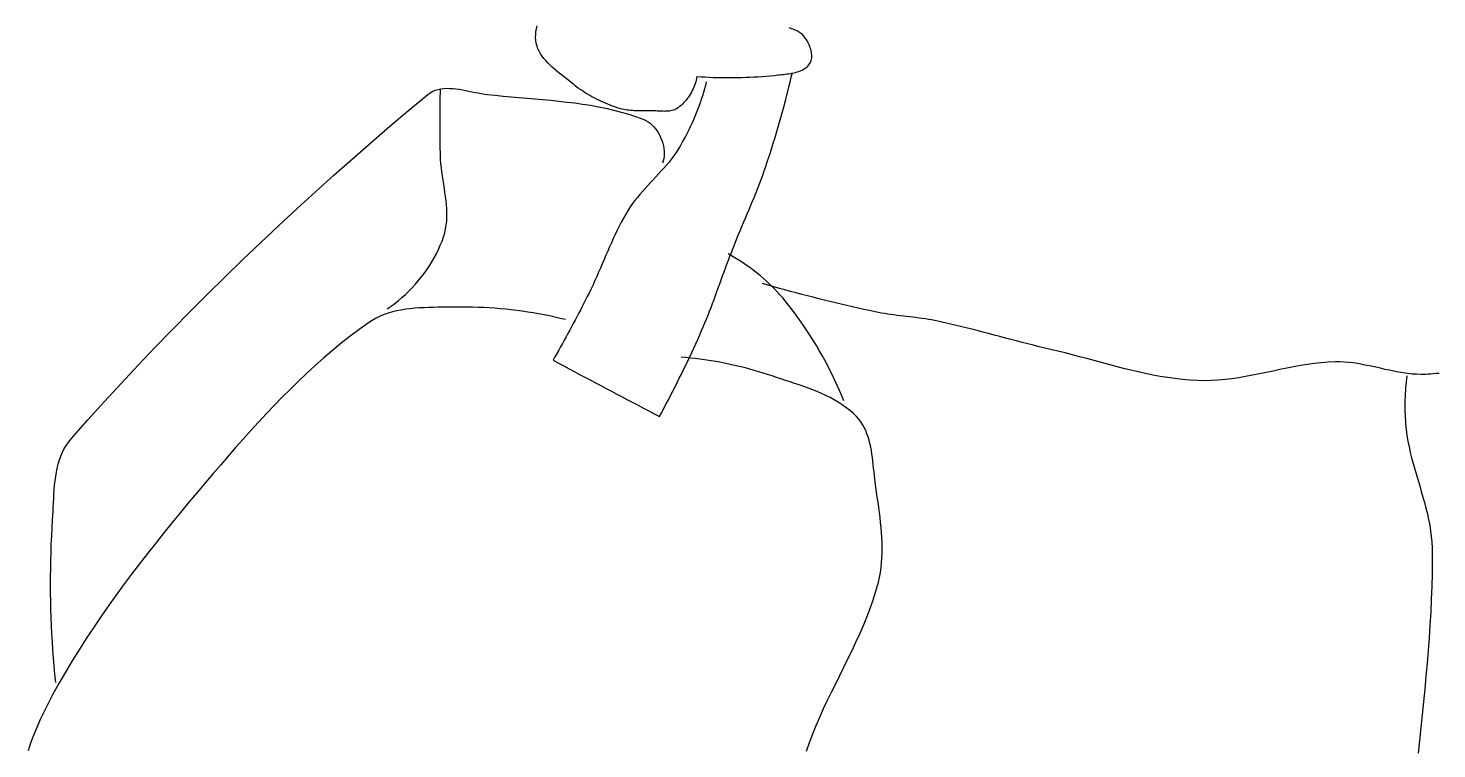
# Model space of a CAD drawing. Header units: inches. Extents: x 21 to 132, y 19 to 196.
# Drawn here: x 77.677 to 78.352, y 48.454 to 48.8 of the extents above; entities that cross this region are included whole.
import ezdxf

# ---------------------------------------------------------------- set-up
doc = ezdxf.new("R2010")
doc.units = ezdxf.units.IN
doc.header["$MEASUREMENT"] = 0
doc.layers.add('fur', color=253, linetype='Continuous')

# ---------------------------------------------------------------- blocks, each defined once
blk = doc.blocks.new('dp5')
at = {"layer": 'fur', "linetype": 'Continuous'}
for p, q in [((856.62656, 1286.7847), (856.78417, 1287.7478)), ((856.78417, 1287.7478), (857.00846, 1288.7046)), ((940.5743, 1287.8912), (940.1676, 1288.0121)), ((940.97876, 1287.7618), (940.5743, 1287.8912)), ((941.3793, 1287.6228), (940.97876, 1287.7618)), ((856.5287, 1284.8452), (856.53984, 1285.8169)), ((856.59735, 1283.8713), (856.5287, 1284.8452)), ((856.53984, 1285.8169), (856.62656, 1286.7847)), ((856.74872, 1282.9417), (856.59735, 1283.8713)), ((941.7748, 1287.4735), (941.3793, 1287.6228)), ((942.16364, 1287.3129), (941.7748, 1287.4735)), ((942.54436, 1287.1403), (942.16364, 1287.3129)), ((942.91576, 1286.9547), (942.54436, 1287.1403)), ((943.27623, 1286.7555), (942.91576, 1286.9547)), ((943.62438, 1286.5415), (943.27623, 1286.7555)), ((943.95879, 1286.3121), (943.62438, 1286.5415)), ((944.27807, 1286.0665), (943.95879, 1286.3121)), ((944.58075, 1285.8036), (944.27807, 1286.0665)), ((944.86543, 1285.5227), (944.58075, 1285.8036)), ((945.13071, 1285.2229), (944.86543, 1285.5227)), ((945.37504, 1284.9035), (945.13071, 1285.2229)), ((945.63093, 1284.529), (945.37504, 1284.9035)), ((945.88185, 1284.1342), (945.63093, 1284.529)), ((946.12576, 1283.7214), (945.88185, 1284.1342)), ((946.36014, 1283.2929), (946.12576, 1283.7214)), ((946.58269, 1282.8508), (946.36014, 1283.2929)), ((856.98521, 1282.0435), (856.74872, 1282.9417)), ((857.30085, 1281.1752), (856.98521, 1282.0435)), ((857.68955, 1280.3352), (857.30085, 1281.1752)), ((858.14564, 1279.5218), (857.68955, 1280.3352)), ((858.66288, 1278.7333), (858.14564, 1279.5218)), ((859.23532, 1277.9681), (858.66288, 1278.7333)), ((946.79108, 1282.3974), (946.58269, 1282.8508)), ((946.98302, 1281.935), (946.79108, 1282.3974)), ((947.15625, 1281.4658), (946.98302, 1281.935)), ((947.30818, 1280.9921), (947.15625, 1281.4658)), ((947.43686, 1280.5162), (947.30818, 1280.9921)), ((947.5397, 1280.0401), (947.43686, 1280.5162)), ((947.61444, 1279.5666), (947.5397, 1280.0401)), ((947.65892, 1279.0973), (947.61444, 1279.5666)), ((947.64722, 1278.1816), (947.67055, 1278.635)), ((947.67055, 1278.635), (947.65892, 1279.0973)), ((859.85708, 1277.2247), (859.23532, 1277.9681)), ((860.52219, 1276.5017), (859.85708, 1277.2247)), ((861.22443, 1275.797), (860.52219, 1276.5017)), ((861.95813, 1275.1094), (861.22443, 1275.797)), ((862.71718, 1274.4371), (861.95813, 1275.1094)), ((863.49556, 1273.7786), (862.71718, 1274.4371)), ((943.42298, 1273.6878), (943.94569, 1273.8873)), ((943.94569, 1273.8873), (944.44927, 1274.1126)), ((944.44927, 1274.1126), (944.93107, 1274.3659)), ((944.93107, 1274.3659), (945.38856, 1274.6494)), ((945.38856, 1274.6494), (945.81922, 1274.9652)), ((945.81922, 1274.9652), (946.22025, 1275.3158)), ((946.22025, 1275.3158), (946.58927, 1275.7028)), ((946.58927, 1275.7028), (946.92347, 1276.1289)), ((946.92347, 1276.1289), (947.15695, 1276.5034)), ((947.15695, 1276.5034), (947.34363, 1276.8982)), ((947.34363, 1276.8982), (947.48604, 1277.3108)), ((947.48604, 1277.3108), (947.58649, 1277.7395)), ((947.58649, 1277.7395), (947.64722, 1278.1816)), ((864.28747, 1273.1322), (863.49556, 1273.7786)), ((865.08666, 1272.4963), (864.28747, 1273.1322)), ((865.88732, 1271.8693), (865.08666, 1272.4963)), ((866.68357, 1271.2498), (865.88732, 1271.8693)), ((867.46917, 1270.6359), (866.68357, 1271.2498)), ((868.2383, 1270.0262), (867.46917, 1270.6359)), ((868.98489, 1269.419), (868.2383, 1270.0262)), ((869.62303, 1268.904), (868.98489, 1269.419)), ((909.17958, 1269.6374), (908.97448, 1269.0563)), ((909.36129, 1270.2235), (909.17958, 1269.6374)), ((909.51918, 1270.8133), (909.36129, 1270.2235)), ((909.65262, 1271.4058), (909.51918, 1270.8133)), ((909.76071, 1271.9996), (909.65262, 1271.4058)), ((909.76071, 1271.9996), (911.10019, 1271.9091)), ((911.10019, 1271.9091), (912.44093, 1271.8307)), ((912.44093, 1271.8307), (913.78272, 1271.7645)), ((912.85758, 1270.1932), (912.5563, 1269.0279)), ((913.78272, 1271.7645), (915.12549, 1271.7106)), ((915.12549, 1271.7106), (916.46903, 1271.669)), ((916.46903, 1271.669), (917.8132, 1271.6399)), ((917.8132, 1271.6399), (919.15779, 1271.6228)), ((919.15779, 1271.6228), (920.50259, 1271.618)), ((920.50259, 1271.618), (921.8476, 1271.6254)), ((921.8476, 1271.6254), (923.19247, 1271.6452)), ((923.19247, 1271.6452), (924.53706, 1271.6771)), ((924.53706, 1271.6771), (925.88123, 1271.7214)), ((925.88123, 1271.7214), (927.22492, 1271.7777)), ((927.22492, 1271.7777), (928.5679, 1271.8466)), ((928.5679, 1271.8466), (929.90989, 1271.9276)), ((929.90989, 1271.9276), (931.25084, 1272.0208)), ((931.25084, 1272.0208), (932.5906, 1272.1263)), ((932.5906, 1272.1263), (933.92889, 1272.244)), ((933.92889, 1272.244), (935.26556, 1272.3737)), ((935.26556, 1272.3737), (936.60056, 1272.5159)), ((936.60056, 1272.5159), (937.15086, 1272.5754)), ((937.15086, 1272.5754), (937.71322, 1272.6346)), ((937.71322, 1272.6346), (938.28482, 1272.6956)), ((938.28482, 1272.6956), (938.86321, 1272.7606)), ((938.86321, 1272.7606), (939.44574, 1272.8318)), ((939.44574, 1272.8318), (940.02995, 1272.9115)), ((940.02995, 1272.9115), (940.61311, 1273.0019)), ((940.13138, 1268.5915), (940.51084, 1270.1559)), ((940.51084, 1270.1559), (940.88231, 1271.7222)), ((940.61311, 1273.0019), (941.19262, 1273.1047)), ((940.88231, 1271.7222), (941.24579, 1273.2899)), ((941.19262, 1273.1047), (941.76597, 1273.2227)), ((941.76597, 1273.2227), (942.33057, 1273.3577)), ((942.33057, 1273.3577), (942.88382, 1273.5121)), ((942.88382, 1273.5121), (943.42298, 1273.6878)), ((814.70018, 1260.8288), (820.98295, 1266.064)), ((820.98295, 1266.064), (821.76091, 1266.6335)), ((821.76091, 1266.6335), (822.58104, 1267.0968)), ((822.58104, 1267.0968), (823.43985, 1267.4619)), ((823.43985, 1267.4619), (824.33395, 1267.7363)), ((824.33395, 1267.7363), (825.25972, 1267.9278)), ((825.05335, 1264.3612), (825.07059, 1265.445)), ((825.07059, 1265.445), (825.0902, 1266.5288)), ((825.0902, 1266.5288), (825.11213, 1267.6123)), ((825.25972, 1267.9278), (826.21379, 1268.0438)), ((826.21379, 1268.0438), (827.19279, 1268.0923)), ((827.19279, 1268.0923), (828.19302, 1268.0808)), ((828.19302, 1268.0808), (829.21112, 1268.0172)), ((829.21112, 1268.0172), (830.24371, 1267.9089)), ((830.24371, 1267.9089), (831.28709, 1267.7636)), ((831.28709, 1267.7636), (832.33796, 1267.5893)), ((832.33796, 1267.5893), (833.39283, 1267.3933)), ((833.39283, 1267.3933), (834.44826, 1267.1836)), ((834.44826, 1267.1836), (835.50061, 1266.9676)), ((835.50061, 1266.9676), (836.54658, 1266.7531)), ((836.54658, 1266.7531), (837.58268, 1266.5479)), ((837.58268, 1266.5479), (838.60532, 1266.3594)), ((838.60532, 1266.3594), (839.61109, 1266.1957)), ((839.61109, 1266.1957), (840.59661, 1266.064)), ((840.59661, 1266.064), (843.1983, 1265.7779)), ((843.1983, 1265.7779), (845.80972, 1265.5172)), ((845.80972, 1265.5172), (848.42893, 1265.2755)), ((848.42893, 1265.2755), (851.05395, 1265.0463)), ((851.05395, 1265.0463), (853.68268, 1264.823)), ((853.68268, 1264.823), (856.31316, 1264.5994)), ((856.31316, 1264.5994), (858.94343, 1264.3688)), ((870.2733, 1268.4033), (869.62303, 1268.904)), ((870.9354, 1267.9172), (870.2733, 1268.4033)), ((871.60857, 1267.4453), (870.9354, 1267.9172)), ((872.29225, 1266.9873), (871.60857, 1267.4453)), ((872.98609, 1266.5434), (872.29225, 1266.9873)), ((873.68924, 1266.1129), (872.98609, 1266.5434)), ((874.40136, 1265.6958), (873.68924, 1266.1129)), ((875.12188, 1265.292), (874.40136, 1265.6958)), ((875.85011, 1264.9016), (875.12188, 1265.292)), ((876.58556, 1264.5239), (875.85011, 1264.9016)), ((877.32766, 1264.1589), (876.58556, 1264.5239)), ((906.57859, 1264.7148), (906.19458, 1264.2273)), ((906.9453, 1265.2171), (906.57859, 1264.7148)), ((907.29414, 1265.7332), (906.9453, 1265.2171)), ((907.62443, 1266.2619), (907.29414, 1265.7332)), ((907.93551, 1266.8023), (907.62443, 1266.2619)), ((908.22678, 1267.3529), (907.93551, 1266.8023)), ((908.49738, 1267.913), (908.22678, 1267.3529)), ((908.74682, 1268.4809), (908.49738, 1267.913)), ((908.97448, 1269.0563), (908.74682, 1268.4809)), ((911.54416, 1265.5548), (911.17129, 1264.406)), ((911.89945, 1266.7083), (911.54416, 1265.5548)), ((912.2368, 1267.8662), (911.89945, 1266.7083)), ((912.5563, 1269.0279), (912.2368, 1267.8662)), ((938.94503, 1263.9091), (939.34844, 1265.468)), ((939.34844, 1265.468), (939.7438, 1267.0287)), ((939.7438, 1267.0287), (940.13138, 1268.5915)), ((808.45412, 1255.546), (814.70018, 1260.8288)), ((825.00152, 1258.9414), (825.00726, 1260.0253)), ((825.00726, 1260.0253), (825.01532, 1261.1093)), ((825.01532, 1261.1093), (825.02576, 1262.1933)), ((825.02576, 1262.1933), (825.03829, 1263.2771)), ((825.03829, 1263.2771), (825.05335, 1264.3612)), ((858.94343, 1264.3688), (861.57153, 1264.125)), ((861.57153, 1264.125), (864.19535, 1263.8613)), ((864.19535, 1263.8613), (866.81309, 1263.5713)), ((866.81309, 1263.5713), (869.42255, 1263.2488)), ((869.42255, 1263.2488), (872.02193, 1262.8868)), ((872.02193, 1262.8868), (874.60898, 1262.4794)), ((874.60898, 1262.4794), (877.1821, 1262.0199)), ((877.1821, 1262.0199), (879.73903, 1261.5015)), ((878.07592, 1263.8067), (877.32766, 1264.1589)), ((878.82965, 1263.4665), (878.07592, 1263.8067)), ((879.58835, 1263.1389), (878.82965, 1263.4665)), ((880.35146, 1262.8232), (879.58835, 1263.1389)), ((879.73903, 1261.5015), (882.27767, 1260.9183)), ((881.1185, 1262.5192), (880.35146, 1262.8232)), ((881.88883, 1262.227), (881.1185, 1262.5192)), ((882.66189, 1261.9462), (881.88883, 1262.227)), ((882.27767, 1260.9183), (884.79636, 1260.2636)), ((883.43712, 1261.6766), (882.66189, 1261.9462)), ((883.97944, 1261.5036), (883.43712, 1261.6766)), ((884.52688, 1261.3505), (883.97944, 1261.5036)), ((885.07879, 1261.2163), (884.52688, 1261.3505)), ((884.79636, 1260.2636), (887.29283, 1259.5309)), ((885.63498, 1261.0996), (885.07879, 1261.2163)), ((886.19509, 1260.9994), (885.63498, 1261.0996)), ((886.7585, 1260.9142), (886.19509, 1260.9994)), ((887.32499, 1260.8431), (886.7585, 1260.9142)), ((887.89413, 1260.7848), (887.32499, 1260.8431)), ((888.46552, 1260.7381), (887.89413, 1260.7848)), ((889.03888, 1260.7017), (888.46552, 1260.7381)), ((889.61377, 1260.6747), (889.03888, 1260.7017)), ((890.18985, 1260.6555), (889.61377, 1260.6747)), ((890.76656, 1260.643), (890.18985, 1260.6555)), ((891.34363, 1260.6361), (890.76656, 1260.643)), ((891.92076, 1260.6338), (891.34363, 1260.6361)), ((892.49748, 1260.6343), (891.92076, 1260.6338)), ((893.07335, 1260.637), (892.49748, 1260.6343)), ((893.6481, 1260.6403), (893.07335, 1260.637)), ((894.22124, 1260.6431), (893.6481, 1260.6403)), ((894.79235, 1260.6444), (894.22124, 1260.6431)), ((895.23807, 1260.6394), (894.79235, 1260.6444)), ((895.69045, 1260.6252), (895.23807, 1260.6394)), ((896.14836, 1260.605), (895.69045, 1260.6252)), ((896.61069, 1260.5808), (896.14836, 1260.605)), ((897.07588, 1260.5553), (896.61069, 1260.5808)), ((897.54304, 1260.5309), (897.07588, 1260.5553)), ((898.01069, 1260.5102), (897.54304, 1260.5309)), ((898.47756, 1260.4952), (898.01069, 1260.5102)), ((898.94255, 1260.4886), (898.47756, 1260.4952)), ((899.40424, 1260.4931), (898.94255, 1260.4886)), ((899.86145, 1260.5109), (899.40424, 1260.4931)), ((900.31285, 1260.5444), (899.86145, 1260.5109)), ((900.75731, 1260.5962), (900.31285, 1260.5444)), ((901.1935, 1260.6688), (900.75731, 1260.5962)), ((901.62024, 1260.7646), (901.1935, 1260.6688)), ((902.03612, 1260.8859), (901.62024, 1260.7646)), ((902.4401, 1261.0353), (902.03612, 1260.8859)), ((902.83069, 1261.2153), (902.4401, 1261.0353)), ((903.20664, 1261.4283), (902.83069, 1261.2153)), ((903.5669, 1261.6766), (903.20664, 1261.4283)), ((904.04016, 1262.0517), (903.5669, 1261.6766)), ((904.50017, 1262.4482), (904.04016, 1262.0517)), ((904.94617, 1262.865), (904.50017, 1262.4482)), ((905.37781, 1263.3012), (904.94617, 1262.865)), ((905.79418, 1263.7557), (905.37781, 1263.3012)), ((906.19458, 1264.2273), (905.79418, 1263.7557)), ((909.50636, 1259.8657), (909.04747, 1258.7464)), ((909.9483, 1260.9918), (909.50636, 1259.8657)), ((910.37322, 1262.1243), (909.9483, 1260.9918)), ((910.7809, 1263.2623), (910.37322, 1262.1243)), ((911.17129, 1264.406), (910.7809, 1263.2623)), ((937.68723, 1259.2445), (938.11432, 1260.7974)), ((938.11432, 1260.7974), (938.53363, 1262.3522)), ((938.53363, 1262.3522), (938.94503, 1263.9091)), ((802.24581, 1250.2154), (808.45412, 1255.546)), ((824.9969, 1256.7732), (824.99802, 1257.8573)), ((824.99802, 1255.6891), (824.9969, 1256.7732)), ((824.99802, 1257.8573), (825.00152, 1258.9414)), ((825.00152, 1254.6052), (824.99802, 1255.6891)), ((887.29283, 1259.5309), (889.76528, 1258.7136)), ((889.76528, 1258.7136), (892.21154, 1257.8056)), ((892.21154, 1257.8056), (892.93094, 1257.4759)), ((892.93094, 1257.4759), (893.62379, 1257.0663)), ((893.62379, 1257.0663), (894.28723, 1256.5831)), ((894.28723, 1256.5831), (894.91872, 1256.0327)), ((894.91872, 1256.0327), (895.51526, 1255.4215)), ((895.51526, 1255.4215), (896.07418, 1254.7561)), ((907.57154, 1255.4314), (907.04687, 1254.3421)), ((908.07995, 1256.5287), (907.57154, 1255.4314)), ((908.57198, 1257.6337), (908.07995, 1256.5287)), ((909.04747, 1258.7464), (908.57198, 1257.6337)), ((936.35847, 1254.5997), (936.80916, 1256.1457)), ((936.80916, 1256.1457), (937.25215, 1257.6941)), ((937.25215, 1257.6941), (937.68723, 1259.2445)), ((825.00726, 1253.5213), (825.00152, 1254.6052)), ((825.01532, 1252.4372), (825.00726, 1253.5213)), ((825.02576, 1251.3532), (825.01532, 1252.4372)), ((825.03829, 1250.2693), (825.02576, 1251.3532)), ((896.07418, 1254.7561), (896.59289, 1254.043)), ((896.59289, 1254.043), (897.06846, 1253.2884)), ((897.06846, 1253.2884), (897.498, 1252.4991)), ((897.498, 1252.4991), (897.87899, 1251.6812)), ((897.87899, 1251.6812), (898.20857, 1250.8412)), ((898.20857, 1250.8412), (898.48394, 1249.9857)), ((905.37711, 1251.127), (904.78898, 1250.0741)), ((905.94941, 1252.1895), (905.37711, 1251.127)), ((906.50609, 1253.2614), (905.94941, 1252.1895)), ((907.04687, 1254.3421), (906.50609, 1253.2614)), ((934.95903, 1249.9759), (935.43333, 1251.5148)), ((935.43333, 1251.5148), (935.89972, 1253.056)), ((935.89972, 1253.056), (936.35847, 1254.5997)), ((796.07603, 1244.8377), (802.24581, 1250.2154)), ((825.05335, 1249.1855), (825.03829, 1250.2693)), ((825.07059, 1248.1017), (825.05335, 1249.1855)), ((825.0902, 1247.0179), (825.07059, 1248.1017)), ((825.11213, 1245.9341), (825.0902, 1247.0179)), ((825.16634, 1244.588), (825.11213, 1245.9341)), ((898.48394, 1249.9857), (898.70242, 1249.1211)), ((898.70242, 1249.1211), (898.86108, 1248.2536)), ((898.86108, 1248.2536), (898.9574, 1247.39)), ((898.98843, 1246.5365), (898.95151, 1245.6996)), ((898.9574, 1247.39), (898.98843, 1246.5365)), ((902.86803, 1246.9022), (902.12978, 1245.8335)), ((903.56683, 1247.9989), (902.86803, 1246.9022)), ((904.18565, 1249.0311), (903.56683, 1247.9989)), ((904.78898, 1250.0741), (904.18565, 1249.0311)), ((933.48954, 1245.375), (933.98717, 1246.9061)), ((933.98717, 1246.9061), (934.47695, 1248.4396)), ((934.47695, 1248.4396), (934.95903, 1249.9759)), ((789.94562, 1239.4127), (796.07603, 1244.8377)), ((825.26651, 1243.2358), (825.16634, 1244.588)), ((825.40507, 1241.8787), (825.26651, 1243.2358)), ((825.57431, 1240.5176), (825.40507, 1241.8787)), ((898.87047, 1241.7771), (898.00067, 1240.802)), ((898.66277, 1244.1016), (898.40534, 1243.3534)), ((898.84392, 1244.8859), (898.66277, 1244.1016)), ((898.95151, 1245.6996), (898.84392, 1244.8859)), ((899.72268, 1242.7648), (898.87047, 1241.7771)), ((900.55276, 1243.7679), (899.72268, 1242.7648)), ((901.35665, 1244.7898), (900.55276, 1243.7679)), ((902.12978, 1245.8335), (901.35665, 1244.7898)), ((931.97228, 1240.8763), (932.47131, 1242.3211)), ((932.47131, 1242.3211), (932.98421, 1243.8466)), ((932.98421, 1243.8466), (933.48954, 1245.375)), ((783.85542, 1233.9409), (789.94562, 1239.4127)), ((825.76645, 1239.1536), (825.57431, 1240.5176)), ((825.97366, 1237.788), (825.76645, 1239.1536)), ((826.18843, 1236.4216), (825.97366, 1237.788)), ((894.4309, 1236.9662), (893.53742, 1236.0079)), ((895.32823, 1237.9216), (894.4309, 1236.9662)), ((896.22521, 1238.8775), (895.32823, 1237.9216)), ((897.11742, 1239.8368), (896.22521, 1238.8775)), ((898.00067, 1240.802), (897.11742, 1239.8368)), ((930.38917, 1236.5739), (930.92995, 1238.0032)), ((930.92995, 1238.0032), (931.45798, 1239.4372)), ((931.45798, 1239.4372), (931.97228, 1240.8763)), ((777.8064, 1228.4221), (783.85542, 1233.9409)), ((826.40299, 1235.0558), (826.18843, 1236.4216)), ((826.60942, 1233.6912), (826.40299, 1235.0558)), ((826.80017, 1232.3295), (826.60942, 1233.6912)), ((826.96751, 1230.9714), (826.80017, 1232.3295)), ((890.08947, 1232.0843), (889.28047, 1231.0655)), ((890.92389, 1233.0849), (890.08947, 1232.0843)), ((891.77961, 1234.07), (890.92389, 1233.0849)), ((892.65228, 1235.0434), (891.77961, 1234.07)), ((893.53742, 1236.0079), (892.65228, 1235.0434)), ((928.12771, 1230.8932), (928.70533, 1232.3087)), ((928.70533, 1232.3087), (929.27567, 1233.7271)), ((929.27567, 1233.7271), (929.83732, 1235.1488)), ((929.83732, 1235.1488), (930.38917, 1236.5739)), ((771.79928, 1222.8569), (777.8064, 1228.4221)), ((827.10362, 1229.6181), (826.96751, 1230.9714)), ((827.20092, 1228.2707), (827.10362, 1229.6181)), ((827.25163, 1226.9302), (827.20092, 1228.2707)), ((887.05011, 1227.869), (886.26984, 1226.5745)), ((887.75656, 1228.9609), (887.05011, 1227.869)), ((888.50132, 1230.0254), (887.75656, 1228.9609)), ((889.28047, 1231.0655), (888.50132, 1230.0254)), ((926.36499, 1226.657), (926.95628, 1228.0677)), ((926.95628, 1228.0677), (927.54434, 1229.4796)), ((927.54434, 1229.4796), (928.12771, 1230.8932)), ((765.83502, 1217.2451), (771.79928, 1222.8569)), ((826.83379, 1221.6596), (827.04681, 1222.9614)), ((827.04681, 1222.9614), (827.18229, 1224.2745)), ((827.18229, 1224.2745), (827.24799, 1225.5978)), ((827.24799, 1225.5978), (827.25163, 1226.9302)), ((884.79853, 1223.9379), (884.10189, 1222.5985)), ((885.52017, 1225.2638), (884.79853, 1223.9379)), ((886.26984, 1226.5745), (885.52017, 1225.2638)), ((924.58491, 1222.4273), (925.17787, 1223.8373)), ((925.17787, 1223.8373), (925.77175, 1225.2471)), ((925.77175, 1225.2471), (926.36499, 1226.657)), ((825.62383, 1217.6759), (826.14444, 1219.0944)), ((826.14444, 1219.0944), (826.53559, 1220.3701)), ((826.53559, 1220.3701), (826.83379, 1221.6596)), ((882.13589, 1218.5134), (881.51267, 1217.1343)), ((882.77334, 1219.8848), (882.13589, 1218.5134)), ((883.42781, 1221.247), (882.77334, 1219.8848)), ((884.10189, 1222.5985), (883.42781, 1221.247)), ((922.24639, 1216.7741), (922.82324, 1218.1902)), ((922.82324, 1218.1902), (923.40612, 1219.6044)), ((923.40612, 1219.6044), (923.99383, 1221.0163)), ((923.99383, 1221.0163), (924.58491, 1222.4273)), ((759.91441, 1211.5874), (765.83502, 1217.2451)), ((823.03615, 1212.1495), (823.75584, 1213.5052)), ((823.75584, 1213.5052), (824.42796, 1214.8794)), ((824.42796, 1214.8794), (825.05111, 1216.2703)), ((825.05111, 1216.2703), (825.62383, 1217.6759)), ((880.29781, 1214.3587), (879.70078, 1212.9651)), ((880.90079, 1215.7489), (880.29781, 1214.3587)), ((881.51267, 1217.1343), (880.90079, 1215.7489)), ((921.20581, 1212.7942), (920.08363, 1213.4168)), ((920.61803, 1212.6454), (921.11601, 1213.9329)), ((921.11601, 1213.9329), (921.67675, 1215.3552)), ((921.67675, 1215.3552), (922.24639, 1216.7741)), ((754.03834, 1205.8836), (759.91441, 1211.5874)), ((820.60706, 1208.2133), (821.46019, 1209.5016)), ((821.46019, 1209.5016), (822.27052, 1210.8143)), ((822.27052, 1210.8143), (823.03615, 1212.1495)), ((877.91845, 1208.779), (877.31799, 1207.3865)), ((878.5138, 1210.1738), (877.91845, 1208.779)), ((879.10704, 1211.5697), (878.5138, 1210.1738)), ((879.70078, 1212.9651), (879.10704, 1211.5697)), ((918.69077, 1207.4693), (919.16521, 1208.7664)), ((919.16521, 1208.7664), (919.64379, 1210.0617)), ((919.64379, 1210.0617), (920.12769, 1211.3548)), ((920.12769, 1211.3548), (920.61803, 1212.6454)), ((922.31686, 1212.1474), (921.20581, 1212.7942)), ((923.416, 1211.4764), (922.31686, 1212.1474)), ((924.50267, 1210.7821), (923.416, 1211.4764)), ((925.57631, 1210.0647), (924.50267, 1210.7821)), ((926.63622, 1209.3249), (925.57631, 1210.0647)), ((927.68192, 1208.5632), (926.63622, 1209.3249)), ((748.20774, 1200.1339), (754.03834, 1205.8836)), ((816.79443, 1203.3415), (817.80454, 1204.5134)), ((817.80454, 1204.5134), (818.77773, 1205.7171)), ((818.77773, 1205.7171), (819.7124, 1206.9513)), ((819.7124, 1206.9513), (820.60706, 1208.2133)), ((876.0915, 1204.615), (875.45994, 1203.2389)), ((876.71003, 1205.998), (876.0915, 1204.615)), ((877.31799, 1207.3865), (876.71003, 1205.998)), ((917.28145, 1203.5731), (917.75008, 1204.8722)), ((917.75008, 1204.8722), (918.21941, 1206.1712)), ((918.21941, 1206.1712), (918.69077, 1207.4693)), ((928.71262, 1207.7801), (927.68192, 1208.5632)), ((929.72791, 1206.9762), (928.71262, 1207.7801)), ((930.72695, 1206.1517), (929.72791, 1206.9762)), ((931.70931, 1205.3075), (930.72695, 1206.1517)), ((932.67438, 1204.4438), (931.70931, 1205.3075)), ((933.62144, 1203.5614), (932.67438, 1204.4438)), ((742.42337, 1194.3388), (748.20774, 1200.1339)), ((812.41441, 1199.0133), (813.55733, 1200.0377)), ((813.55733, 1200.0377), (814.66929, 1201.1019)), ((814.66929, 1201.1019), (815.74888, 1202.2039)), ((815.74888, 1202.2039), (816.79443, 1203.3415)), ((874.14638, 1200.5131), (873.582, 1199.3882)), ((874.81248, 1201.871), (874.14638, 1200.5131)), ((875.45994, 1203.2389), (874.81248, 1201.871)), ((915.39237, 1198.3823), (915.86913, 1199.6781)), ((915.86913, 1199.6781), (916.3421, 1200.9755)), ((916.3421, 1200.9755), (916.81255, 1202.2739)), ((916.81255, 1202.2739), (917.28145, 1203.5731)), ((933.28093, 1203.0857), (931.43865, 1203.6099)), ((935.12505, 1202.5679), (933.28093, 1203.0857)), ((934.55001, 1202.6606), (933.62144, 1203.5614)), ((935.45932, 1201.7421), (934.55001, 1202.6606)), ((936.97098, 1202.0562), (935.12505, 1202.5679)), ((936.34894, 1200.8063), (935.45932, 1201.7421)), ((937.21818, 1199.8536), (936.34894, 1200.8063)), ((938.8188, 1201.5508), (936.97098, 1202.0562)), ((938.06633, 1198.8846), (937.21818, 1199.8536)), ((940.66831, 1201.0516), (938.8188, 1201.5508)), ((942.51963, 1200.5586), (940.66831, 1201.0516)), ((944.37257, 1200.072), (942.51963, 1200.5586)), ((946.22719, 1199.5916), (944.37257, 1200.072)), ((948.08342, 1199.1175), (946.22719, 1199.5916)), ((807.56309, 1195.3514), (808.81473, 1196.1978)), ((808.81473, 1196.1978), (810.04157, 1197.0914)), ((810.04157, 1197.0914), (811.24193, 1198.0307)), ((812.18899, 1194.9028), (810.73239, 1194.6132)), ((811.24193, 1198.0307), (812.41441, 1199.0133)), ((813.66541, 1195.1413), (812.18899, 1194.9028)), ((815.15844, 1195.3335), (813.66541, 1195.1413)), ((816.6647, 1195.4845), (815.15844, 1195.3335)), ((818.18091, 1195.6002), (816.6647, 1195.4845)), ((819.70378, 1195.6851), (818.18091, 1195.6002)), ((821.23008, 1195.7451), (819.70378, 1195.6851)), ((822.75645, 1195.7849), (821.23008, 1195.7451)), ((824.27945, 1195.8101), (822.75645, 1195.7849)), ((825.79601, 1195.8257), (824.27945, 1195.8101)), ((827.30277, 1195.837), (825.79601, 1195.8257)), ((828.79636, 1195.8493), (827.30277, 1195.837)), ((830.27362, 1195.8675), (828.79636, 1195.8493)), ((832.09258, 1195.8846), (830.27362, 1195.8675)), ((833.91288, 1195.8776), (832.09258, 1195.8846)), ((835.73415, 1195.8471), (833.91288, 1195.8776)), ((837.55599, 1195.7926), (835.73415, 1195.8471)), ((839.37789, 1195.7146), (837.55599, 1195.7926)), ((841.19938, 1195.6128), (839.37789, 1195.7146)), ((843.02002, 1195.4876), (841.19938, 1195.6128)), ((844.83941, 1195.3388), (843.02002, 1195.4876)), ((846.65704, 1195.1666), (844.83941, 1195.3388)), ((848.47229, 1194.9709), (846.65704, 1195.1666)), ((850.28502, 1194.7521), (848.47229, 1194.9709)), ((871.29342, 1194.9039), (870.71349, 1193.7868)), ((871.87021, 1196.0228), (871.29342, 1194.9039)), ((872.44391, 1197.143), (871.87021, 1196.0228)), ((873.01453, 1198.2648), (872.44391, 1197.143)), ((873.582, 1199.3882), (873.01453, 1198.2648)), ((913.92863, 1194.5086), (914.42324, 1195.7969)), ((914.42324, 1195.7969), (914.91086, 1197.0884)), ((914.91086, 1197.0884), (915.39237, 1198.3823)), ((938.89291, 1197.8998), (938.06633, 1198.8846)), ((939.69729, 1196.9001), (938.89291, 1197.8998)), ((940.83187, 1195.4374), (939.69729, 1196.9001)), ((941.94649, 1193.9574), (940.83187, 1195.4374)), ((949.94133, 1198.6496), (948.08342, 1199.1175)), ((951.80078, 1198.1881), (949.94133, 1198.6496)), ((953.66184, 1197.7331), (951.80078, 1198.1881)), ((955.52424, 1197.2842), (953.66184, 1197.7331)), ((957.38824, 1196.8415), (955.52424, 1197.2842)), ((959.25365, 1196.4052), (957.38824, 1196.8415)), ((961.12045, 1195.9754), (959.25365, 1196.4052)), ((962.98873, 1195.5518), (961.12045, 1195.9754)), ((964.85827, 1195.1345), (962.98873, 1195.5518)), ((966.72921, 1194.7238), (964.85827, 1195.1345)), ((736.68615, 1188.4981), (742.42337, 1194.3388)), ((801.36929, 1190.706), (798.31606, 1188.5149)), ((802.59451, 1191.5024), (801.36929, 1190.706)), ((803.86268, 1192.2104), (802.59451, 1191.5024)), ((805.17057, 1192.8355), (803.86268, 1192.2104)), ((806.51474, 1193.3833), (805.17057, 1192.8355)), ((807.89197, 1193.8587), (806.51474, 1193.3833)), ((809.29905, 1194.2668), (807.89197, 1193.8587)), ((810.73239, 1194.6132), (809.29905, 1194.2668)), ((852.09459, 1194.5097), (850.28502, 1194.7521)), ((853.9006, 1194.2441), (852.09459, 1194.5097)), ((855.70254, 1193.9553), (853.9006, 1194.2441)), ((857.49993, 1193.6435), (855.70254, 1193.9553)), ((859.29248, 1193.3085), (857.49993, 1193.6435)), ((861.07971, 1192.9504), (859.29248, 1193.3085)), ((862.86092, 1192.5694), (861.07971, 1192.9504)), ((864.63589, 1192.1653), (862.86092, 1192.5694)), ((866.40407, 1191.7384), (864.63589, 1192.1653)), ((868.9554, 1190.4449), (868.36334, 1189.3342)), ((869.54458, 1191.5573), (868.9554, 1190.4449)), ((870.13061, 1192.6712), (869.54458, 1191.5573)), ((870.71349, 1193.7868), (870.13061, 1192.6712)), ((911.8563, 1189.3925), (912.3907, 1190.6649)), ((912.3907, 1190.6649), (912.91341, 1191.942)), ((912.91341, 1191.942), (913.42568, 1193.2233)), ((913.42568, 1193.2233), (913.92863, 1194.5086)), ((943.04087, 1192.4606), (941.94649, 1193.9574)), ((944.11472, 1190.9474), (943.04087, 1192.4606)), ((945.1677, 1189.4185), (944.11472, 1190.9474)), ((968.60134, 1194.3192), (966.72921, 1194.7238)), ((969.62377, 1194.1097), (968.60134, 1194.3192)), ((970.64922, 1193.9175), (969.62377, 1194.1097)), ((971.67747, 1193.7406), (970.64922, 1193.9175)), ((972.70824, 1193.5772), (971.67747, 1193.7406)), ((973.74098, 1193.4252), (972.70824, 1193.5772)), ((974.77567, 1193.2827), (973.74098, 1193.4252)), ((975.81163, 1193.1481), (974.77567, 1193.2827)), ((976.84863, 1193.0191), (975.81163, 1193.1481)), ((977.88634, 1192.894), (976.84863, 1193.0191)), ((978.92433, 1192.7708), (977.88634, 1192.894)), ((979.96238, 1192.6475), (978.92433, 1192.7708)), ((981.00009, 1192.5223), (979.96238, 1192.6475)), ((982.03709, 1192.3934), (981.00009, 1192.5223)), ((983.07305, 1192.2586), (982.03709, 1192.3934)), ((984.10767, 1192.1163), (983.07305, 1192.2586)), ((985.14048, 1191.9643), (984.10767, 1192.1163)), ((986.17118, 1191.8008), (985.14048, 1191.9643)), ((987.1995, 1191.624), (986.17118, 1191.8008)), ((988.22509, 1191.4318), (987.1995, 1191.624)), ((989.24731, 1191.2223), (988.22509, 1191.4318)), ((991.11832, 1190.8131), (989.24731, 1191.2223)), ((992.9859, 1190.3889), (991.11832, 1190.8131)), ((994.85011, 1189.9515), (992.9859, 1190.3889)), ((730.99698, 1182.6123), (736.68615, 1188.4981)), ((795.31481, 1186.2554), (792.36315, 1183.9313)), ((798.31606, 1188.5149), (795.31481, 1186.2554)), ((866.56855, 1186.0118), (865.96423, 1184.9077)), ((867.16985, 1187.1176), (866.56855, 1186.0118)), ((867.76814, 1188.2249), (867.16985, 1187.1176)), ((868.36334, 1189.3342), (867.76814, 1188.2249)), ((910.02746, 1185.2341), (910.67142, 1186.6784)), ((910.67142, 1186.6784), (911.30914, 1188.1254)), ((911.30914, 1188.1254), (911.8563, 1189.3925)), ((946.19966, 1187.874), (945.1677, 1189.4185)), ((947.21026, 1186.3145), (946.19966, 1187.874)), ((948.19907, 1184.7407), (947.21026, 1186.3145)), ((996.71181, 1189.5022), (994.85011, 1189.9515)), ((998.57098, 1189.0425), (996.71181, 1189.5022)), ((1000.4281, 1188.5742), (998.57098, 1189.0425)), ((1002.2835, 1188.0983), (1000.4281, 1188.5742)), ((1004.1377, 1187.6166), (1002.2835, 1188.0983)), ((1005.9907, 1187.1307), (1004.1377, 1187.6166)), ((1007.8432, 1186.6421), (1005.9907, 1187.1307)), ((1009.6953, 1186.152), (1007.8432, 1186.6421)), ((1011.5475, 1185.6622), (1009.6953, 1186.152)), ((1013.4001, 1185.1741), (1011.5475, 1185.6622)), ((725.35656, 1176.6813), (730.99698, 1182.6123)), ((789.45913, 1181.5462), (786.6005, 1179.1037)), ((792.36315, 1183.9313), (789.45913, 1181.5462)), ((864.13301, 1181.6054), (863.51672, 1180.508)), ((864.74643, 1182.7043), (864.13301, 1181.6054)), ((865.35684, 1183.8051), (864.74643, 1182.7043)), ((865.96423, 1184.9077), (865.35684, 1183.8051)), ((907.38829, 1179.4842), (908.05747, 1180.9174)), ((908.05747, 1180.9174), (908.72041, 1182.3537)), ((908.72041, 1182.3537), (909.37705, 1183.7925)), ((909.37705, 1183.7925), (910.02746, 1185.2341)), ((949.16616, 1183.1528), (948.19907, 1184.7407)), ((950.11106, 1181.5515), (949.16616, 1183.1528)), ((951.03346, 1179.937), (950.11106, 1181.5515)), ((1015.2537, 1184.6893), (1013.4001, 1185.1741)), ((1017.1081, 1184.2091), (1015.2537, 1184.6893)), ((1018.9641, 1183.735), (1017.1081, 1184.2091)), ((1020.822, 1183.2688), (1018.9641, 1183.735)), ((1022.6821, 1182.8118), (1020.822, 1183.2688)), ((1024.5446, 1182.3656), (1022.6821, 1182.8118)), ((1026.41, 1181.9316), (1024.5446, 1182.3656)), ((1028.8261, 1181.3623), (1026.41, 1181.9316)), ((1031.2391, 1180.7655), (1028.8261, 1181.3623)), ((719.76587, 1170.7055), (725.35656, 1176.6813)), ((783.78495, 1176.6076), (781.01051, 1174.0613)), ((786.6005, 1179.1037), (783.78495, 1176.6076)), ((862.89735, 1179.4125), (862.27489, 1178.3186)), ((862.27489, 1178.3186), (864.02976, 1177.3894)), ((863.51672, 1180.508), (862.89735, 1179.4125)), ((864.02976, 1177.3894), (865.78477, 1176.4605)), ((865.78477, 1176.4605), (867.53964, 1175.5315)), ((906.12236, 1179.2177), (904.59915, 1179.3508)), ((905.34328, 1175.2016), (906.03116, 1176.6262)), ((906.03116, 1176.6262), (906.71281, 1178.0538)), ((907.64495, 1179.0656), (906.12236, 1179.2177)), ((906.71281, 1178.0538), (907.38829, 1179.4842)), ((909.16634, 1178.8947), (907.64495, 1179.0656)), ((910.68634, 1178.7047), (909.16634, 1178.8947)), ((912.20472, 1178.4959), (910.68634, 1178.7047)), ((913.72072, 1178.2684), (912.20472, 1178.4959)), ((915.23448, 1178.0224), (913.72072, 1178.2684)), ((916.74537, 1177.7576), (915.23448, 1178.0224)), ((918.25325, 1177.4745), (916.74537, 1177.7576)), ((919.75755, 1177.1729), (918.25325, 1177.4745)), ((921.25807, 1176.8529), (919.75755, 1177.1729)), ((922.75439, 1176.5144), (921.25807, 1176.8529)), ((924.24643, 1176.158), (922.75439, 1176.5144)), ((951.93303, 1178.3099), (951.03346, 1179.937)), ((952.80976, 1176.671), (951.93303, 1178.3099)), ((953.6631, 1175.0202), (952.80976, 1176.671)), ((1033.6501, 1180.1466), (1031.2391, 1180.7655)), ((1036.0594, 1179.511), (1033.6501, 1180.1466)), ((1038.4678, 1178.8641), (1036.0594, 1179.511)), ((1040.8759, 1178.2118), (1038.4678, 1178.8641)), ((1043.2844, 1177.5598), (1040.8759, 1178.2118)), ((1045.6939, 1176.9131), (1043.2844, 1177.5598)), ((1048.1051, 1176.2776), (1045.6939, 1176.9131)), ((1050.5188, 1175.6587), (1048.1051, 1176.2776)), ((1108.955, 1176.5637), (1106.6873, 1176.1532)), ((1111.2255, 1176.933), (1108.955, 1176.5637)), ((1113.4995, 1177.2516), (1111.2255, 1176.933)), ((1115.7778, 1177.5091), (1113.4995, 1177.2516)), ((1118.0609, 1177.696), (1115.7778, 1177.5091)), ((1120.3492, 1177.8025), (1118.0609, 1177.696)), ((1121.8578, 1177.8064), (1120.3492, 1177.8025)), ((1123.3627, 1177.7412), (1121.8578, 1177.8064)), ((1124.8644, 1177.6144), (1123.3627, 1177.7412)), ((1126.3634, 1177.434), (1124.8644, 1177.6144)), ((1127.8599, 1177.2077), (1126.3634, 1177.434)), ((1129.3545, 1176.9437), (1127.8599, 1177.2077)), ((1130.8473, 1176.6494), (1129.3545, 1176.9437)), ((1132.339, 1176.3334), (1130.8473, 1176.6494)), ((1133.8299, 1176.0028), (1132.339, 1176.3334)), ((781.01051, 1174.0613), (778.27489, 1171.4686)), ((867.53964, 1175.5315), (869.2945, 1174.6023)), ((869.2945, 1174.6023), (871.04951, 1173.6732)), ((871.04951, 1173.6732), (872.80431, 1172.7441)), ((872.80431, 1172.7441), (874.55932, 1171.8152)), ((874.55932, 1171.8152), (876.31419, 1170.886)), ((903.24272, 1170.9461), (903.94902, 1172.3615)), ((903.94902, 1172.3615), (904.6493, 1173.78)), ((904.6493, 1173.78), (905.34328, 1175.2016)), ((925.7335, 1175.7831), (924.24643, 1176.158)), ((927.21546, 1175.3902), (925.7335, 1175.7831)), ((928.69188, 1174.9794), (927.21546, 1175.3902)), ((930.16249, 1174.5506), (928.69188, 1174.9794)), ((931.62687, 1174.1039), (930.16249, 1174.5506)), ((933.0848, 1173.6393), (931.62687, 1174.1039)), ((934.53579, 1173.1571), (933.0848, 1173.6393)), ((936.00857, 1172.664), (934.53579, 1173.1571)), ((937.49515, 1172.1761), (936.00857, 1172.664)), ((938.99175, 1171.6893), (937.49515, 1172.1761)), ((940.49472, 1171.1996), (938.99175, 1171.6893)), ((954.49283, 1173.3584), (953.6631, 1175.0202)), ((955.29875, 1171.6858), (954.49283, 1173.3584)), ((956.08063, 1170.0031), (955.29875, 1171.6858)), ((1052.9353, 1175.0622), (1050.5188, 1175.6587)), ((1055.3556, 1174.4933), (1052.9353, 1175.0622)), ((1057.7802, 1173.9579), (1055.3556, 1174.4933)), ((1060.2097, 1173.4612), (1057.7802, 1173.9579)), ((1062.6449, 1173.009), (1060.2097, 1173.4612)), ((1065.0863, 1172.6068), (1062.6449, 1173.009)), ((1067.5348, 1172.2601), (1065.0863, 1172.6068)), ((1069.9908, 1171.9745), (1067.5348, 1172.2601)), ((1072.4549, 1171.7554), (1069.9908, 1171.9745)), ((1074.9281, 1171.6086), (1072.4549, 1171.7554)), ((1077.2153, 1171.5597), (1074.9281, 1171.6086)), ((1079.4971, 1171.6077), (1077.2153, 1171.5597)), ((1081.7743, 1171.7427), (1079.4971, 1171.6077)), ((1084.0476, 1171.9549), (1081.7743, 1171.7427)), ((1086.3174, 1172.2344), (1084.0476, 1171.9549)), ((1088.5844, 1172.5714), (1086.3174, 1172.2344)), ((1090.8491, 1172.956), (1088.5844, 1172.5714)), ((1093.1121, 1173.3784), (1090.8491, 1172.956)), ((1095.3739, 1173.8286), (1093.1121, 1173.3784)), ((1097.6353, 1174.2969), (1095.3739, 1173.8286)), ((1099.8967, 1174.7733), (1097.6353, 1174.2969)), ((1102.1589, 1175.2482), (1099.8967, 1174.7733)), ((1104.4222, 1175.7114), (1102.1589, 1175.2482)), ((1106.6873, 1176.1532), (1104.4222, 1175.7114)), ((1135.3202, 1175.6657), (1133.8299, 1176.0028)), ((1136.8106, 1175.3303), (1135.3202, 1175.6657)), ((1138.3012, 1175.0039), (1136.8106, 1175.3303)), ((1139.7926, 1174.6949), (1138.3012, 1175.0039)), ((1141.2851, 1174.4108), (1139.7926, 1174.6949)), ((1142.7792, 1174.1597), (1141.2851, 1174.4108)), ((1144.2752, 1173.9494), (1142.7792, 1174.1597)), ((1143.9581, 1172.1852), (1143.838, 1171.2104)), ((1144.0921, 1173.1571), (1143.9581, 1172.1852)), ((1145.7735, 1173.7877), (1144.2752, 1173.9494)), ((1147.2744, 1173.6825), (1145.7735, 1173.7877)), ((1148.7784, 1173.6417), (1147.2744, 1173.6825)), ((1150.2859, 1173.6732), (1148.7784, 1173.6417)), ((1151.0954, 1173.714), (1150.2859, 1173.6732)), ((1151.9472, 1173.7652), (1151.0954, 1173.714)), ((1152.8329, 1173.8298), (1151.9472, 1173.7652)), ((1153.7438, 1173.9108), (1152.8329, 1173.8298)), ((1154.6714, 1174.0113), (1153.7438, 1173.9108)), ((714.22584, 1164.6851), (719.76587, 1170.7055)), ((775.57604, 1168.8331), (772.91159, 1166.1584)), ((778.27489, 1171.4686), (775.57604, 1168.8331)), ((876.31419, 1170.886), (878.06906, 1169.957)), ((878.06906, 1169.957), (879.82406, 1169.0278)), ((879.82406, 1169.0278), (881.57893, 1168.0988)), ((881.57893, 1168.0988), (883.33387, 1167.1698)), ((883.33387, 1167.1698), (885.08874, 1166.2407)), ((901.08696, 1166.7183), (901.81169, 1168.1243)), ((901.81169, 1168.1243), (902.53025, 1169.5337)), ((902.53025, 1169.5337), (903.24272, 1170.9461)), ((942.00036, 1170.7031), (940.49472, 1171.1996)), ((943.50515, 1170.1958), (942.00036, 1170.7031)), ((945.00511, 1169.6739), (943.50515, 1170.1958)), ((946.49681, 1169.1331), (945.00511, 1169.6739)), ((947.97652, 1168.5696), (946.49681, 1169.1331)), ((949.44048, 1167.9795), (947.97652, 1168.5696)), ((950.8851, 1167.3588), (949.44048, 1167.9795)), ((952.3066, 1166.7034), (950.8851, 1167.3588)), ((956.83814, 1168.3108), (956.08063, 1170.0031)), ((957.57079, 1166.6091), (956.83814, 1168.3108)), ((1143.4992, 1167.2902), (1143.4498, 1166.3062)), ((1143.5628, 1168.2728), (1143.4992, 1167.2902)), ((1143.6404, 1169.2539), (1143.5628, 1168.2728)), ((1143.7322, 1170.2333), (1143.6404, 1169.2539)), ((1143.838, 1171.2104), (1143.7322, 1170.2333)), ((708.73714, 1158.6203), (714.22584, 1164.6851)), ((770.27956, 1163.4482), (767.6778, 1160.7062)), ((772.91159, 1166.1584), (770.27956, 1163.4482)), ((885.08874, 1166.2407), (886.84361, 1165.3117)), ((886.84361, 1165.3117), (888.59862, 1164.3825)), ((888.59862, 1164.3825), (890.35349, 1163.4535)), ((890.35349, 1163.4535), (892.10835, 1162.5245)), ((892.10835, 1162.5245), (893.86329, 1161.5954)), ((898.12788, 1161.1267), (898.8767, 1162.5196)), ((898.8767, 1162.5196), (899.6195, 1163.9159)), ((899.6195, 1163.9159), (900.35621, 1165.3154)), ((900.35621, 1165.3154), (901.08696, 1166.7183)), ((953.70149, 1166.0094), (952.3066, 1166.7034)), ((955.0659, 1165.2729), (953.70149, 1166.0094)), ((956.39628, 1164.4898), (955.0659, 1165.2729)), ((957.68882, 1163.6562), (956.39628, 1164.4898)), ((958.27863, 1164.8987), (957.57079, 1166.6091)), ((958.9399, 1162.7681), (957.68882, 1163.6562)), ((960.14593, 1161.8215), (958.9399, 1162.7681)), ((1143.3933, 1164.336), (1143.3863, 1163.3502)), ((1143.3863, 1163.3502), (1143.3933, 1162.3646)), ((1143.4145, 1165.3214), (1143.3933, 1164.336)), ((1143.3933, 1162.3646), (1143.4145, 1161.379)), ((1143.4498, 1166.3062), (1143.4145, 1165.3214)), ((703.30085, 1152.5111), (708.73714, 1158.6203)), ((765.10399, 1157.9359), (762.55603, 1155.141)), ((767.6778, 1160.7062), (765.10399, 1157.9359)), ((893.86329, 1161.5954), (895.61816, 1160.6663)), ((895.61816, 1160.6663), (897.3731, 1159.7372)), ((897.3731, 1159.7372), (898.12788, 1161.1267)), ((961.30314, 1160.8126), (960.14593, 1161.8215)), ((962.40788, 1159.7372), (961.30314, 1160.8126)), ((963.15433, 1158.903), (962.40788, 1159.7372)), ((963.82666, 1158.021), (963.15433, 1158.903)), ((964.42936, 1157.0944), (963.82666, 1158.021)), ((1143.4145, 1161.379), (1143.4498, 1160.3943)), ((1143.4498, 1160.3943), (1143.4992, 1159.4104)), ((1143.4992, 1159.4104), (1143.5628, 1158.4277)), ((1143.5628, 1158.4277), (1143.6404, 1157.4466)), ((762.55603, 1155.141), (760.03174, 1152.3251)), ((964.96748, 1156.127), (964.42936, 1157.0944)), ((965.44549, 1155.1226), (964.96748, 1156.127)), ((965.86803, 1154.0847), (965.44549, 1155.1226)), ((966.23992, 1153.0168), (965.86803, 1154.0847)), ((966.56585, 1151.9226), (966.23992, 1153.0168)), ((1143.6404, 1157.4466), (1143.7322, 1156.4673)), ((1143.7322, 1156.4673), (1143.838, 1155.4901)), ((1143.838, 1155.4901), (1143.9581, 1154.5154)), ((1143.9581, 1154.5154), (1144.0921, 1153.5434)), ((1144.0921, 1153.5434), (1144.3977, 1151.6644)), ((700.38036, 1147.9557), (700.98321, 1149.168)), ((700.98321, 1149.168), (701.66716, 1150.3341)), ((701.66716, 1150.3341), (702.4377, 1151.4498)), ((702.4377, 1151.4498), (703.30085, 1152.5111)), ((757.52889, 1149.4919), (755.04551, 1146.6451)), ((760.03174, 1152.3251), (757.52889, 1149.4919)), ((966.85046, 1150.8056), (966.56585, 1151.9226)), ((967.09851, 1149.6697), (966.85046, 1150.8056)), ((967.31475, 1148.5184), (967.09851, 1149.6697)), ((967.50381, 1147.3552), (967.31475, 1148.5184)), ((1144.3977, 1151.6644), (1144.7614, 1149.7939)), ((1144.7614, 1149.7939), (1145.1753, 1147.931)), ((698.66549, 1142.7282), (699.00117, 1144.0835)), ((699.00117, 1144.0835), (699.39505, 1145.4094)), ((699.39505, 1145.4094), (699.85289, 1146.7014)), ((699.85289, 1146.7014), (700.38036, 1147.9557)), ((752.57936, 1143.7883), (750.12807, 1140.9251)), ((755.04551, 1146.6451), (752.57936, 1143.7883)), ((967.67032, 1146.1838), (967.50381, 1147.3552)), ((967.8191, 1145.0079), (967.67032, 1146.1838)), ((967.95479, 1143.8311), (967.8191, 1145.0079)), ((968.08214, 1142.6568), (967.95479, 1143.8311)), ((1145.1753, 1147.931), (1145.6318, 1146.0743)), ((1145.6318, 1146.0743), (1146.1228, 1144.2232)), ((1146.1228, 1144.2232), (1146.6408, 1142.3763)), ((697.95106, 1138.5265), (698.14615, 1139.9456)), ((698.14615, 1139.9456), (698.38242, 1141.3475)), ((698.38242, 1141.3475), (698.66549, 1142.7282)), ((750.12807, 1140.9251), (747.68966, 1138.0589)), ((968.20577, 1141.4888), (968.08214, 1142.6568)), ((968.33039, 1140.3308), (968.20577, 1141.4888)), ((968.46075, 1139.1862), (968.33039, 1140.3308)), ((968.60162, 1138.0589), (968.46075, 1139.1862)), ((1146.6408, 1142.3763), (1147.1779, 1140.5327)), ((1147.1779, 1140.5327), (1147.7263, 1138.6913)), ((697.55578, 1134.2083), (697.66162, 1135.6537)), ((697.66162, 1135.6537), (697.79149, 1137.0945)), ((697.79149, 1137.0945), (697.95106, 1138.5265)), ((744.89435, 1134.754), (742.10906, 1131.435)), ((747.68966, 1138.0589), (744.89435, 1134.754)), ((968.82381, 1136.417), (968.60162, 1138.0589)), ((969.05477, 1134.7683), (968.82381, 1136.417)), ((969.28999, 1133.1136), (969.05477, 1134.7683)), ((1147.7263, 1138.6913), (1148.2781, 1136.851)), ((1148.2781, 1136.851), (1148.8256, 1135.0109)), ((1148.8256, 1135.0109), (1149.3611, 1133.1697)), ((697.25919, 1128.4635), (697.32581, 1129.8859)), ((697.32581, 1129.8859), (697.39361, 1131.3204)), ((697.39361, 1131.3204), (697.46836, 1132.7625)), ((697.46836, 1132.7625), (697.55578, 1134.2083)), ((742.10906, 1131.435), (739.33687, 1128.1007)), ((969.52501, 1131.4542), (969.28999, 1133.1136)), ((969.75554, 1129.7907), (969.52501, 1131.4542)), ((969.97682, 1128.1244), (969.75554, 1129.7907)), ((1149.3611, 1133.1697), (1149.8766, 1131.3265)), ((1149.8766, 1131.3265), (1150.3645, 1129.4802)), ((696.94656, 1122.9913), (697.10704, 1125.6713)), ((697.10704, 1125.6713), (697.18823, 1127.0573)), ((697.18823, 1127.0573), (697.25919, 1128.4635)), ((739.33687, 1128.1007), (736.58058, 1124.7498)), ((970.18459, 1126.4561), (969.97682, 1128.1244)), ((970.37449, 1124.7868), (970.18459, 1126.4561)), ((1150.3645, 1129.4802), (1150.817, 1127.6298)), ((1150.817, 1127.6298), (1151.2262, 1125.7742)), ((1151.2262, 1125.7742), (1151.5844, 1123.9121)), ((696.80835, 1120.3092), (696.94656, 1122.9913)), ((733.84349, 1121.3811), (731.12846, 1117.9933)), ((736.58058, 1124.7498), (733.84349, 1121.3811)), ((970.54191, 1123.1173), (970.37449, 1124.7868)), ((970.68257, 1121.4488), (970.54191, 1123.1173)), ((970.79191, 1119.7822), (970.68257, 1121.4488)), ((1151.5844, 1123.9121), (1151.8837, 1122.043)), ((1151.8837, 1122.043), (1152.1162, 1120.1653)), ((696.59912, 1114.9395), (696.69249, 1117.6251)), ((696.69249, 1117.6251), (696.80835, 1120.3092)), ((731.12846, 1117.9933), (728.43836, 1114.5852)), ((970.86546, 1118.1184), (970.79191, 1119.7822)), ((970.89888, 1116.4584), (970.86546, 1118.1184)), ((970.8876, 1114.8032), (970.89888, 1116.4584)), ((1152.1162, 1120.1653), (1152.2745, 1118.2782)), ((1152.2745, 1118.2782), (1152.3505, 1116.3807)), ((1152.3505, 1116.3807), (1152.3878, 1112.1384)), ((696.47919, 1109.565), (696.52795, 1112.2528)), ((696.52795, 1112.2528), (696.59912, 1114.9395)), ((725.77622, 1111.1555), (723.14525, 1107.703)), ((728.43836, 1114.5852), (725.77622, 1111.1555)), ((970.54177, 1109.8756), (970.71353, 1111.5107)), ((970.71353, 1111.5107), (970.82736, 1113.1537)), ((970.82736, 1113.1537), (970.8876, 1114.8032)), ((1152.3878, 1112.1384), (1152.3595, 1107.8977)), ((696.44865, 1104.1879), (696.45271, 1106.8767)), ((696.45271, 1106.8767), (696.47919, 1109.565)), ((723.14525, 1107.703), (720.54832, 1104.2264)), ((969.63393, 1105.0254), (970.00631, 1106.6319)), ((970.00631, 1106.6319), (970.30745, 1108.249)), ((970.30745, 1108.249), (970.54177, 1109.8756)), ((1152.3595, 1107.8977), (1152.2701, 1103.6585)), ((696.46686, 1101.4989), (696.44865, 1104.1879)), ((720.54832, 1104.2264), (717.98817, 1100.7245)), ((967.92382, 1099.2277), (968.82942, 1102.109)), ((968.82942, 1102.109), (969.63393, 1105.0254)), ((1152.2701, 1103.6585), (1152.1248, 1099.4207)), ((696.50749, 1098.8102), (696.46686, 1101.4989)), ((696.57026, 1096.1218), (696.50749, 1098.8102)), ((715.46823, 1097.1961), (712.99115, 1093.6398)), ((717.98817, 1100.7245), (715.46823, 1097.1961)), ((966.92773, 1096.3777), (967.92382, 1099.2277)), ((1152.1248, 1099.4207), (1151.9283, 1095.1842)), ((696.65544, 1093.4341), (696.57026, 1096.1218)), ((696.76289, 1090.7475), (696.65544, 1093.4341)), ((712.99115, 1093.6398), (710.56017, 1090.0545)), ((964.70339, 1090.7575), (965.85086, 1093.5555)), ((965.85086, 1093.5555), (966.92773, 1096.3777)), ((1151.9283, 1095.1842), (1151.6855, 1090.9489)), ((696.89262, 1088.062), (696.76289, 1090.7475)), ((697.04477, 1085.3781), (696.89262, 1088.062)), ((710.56017, 1090.0545), (708.17801, 1086.4389)), ((962.23717, 1085.2203), (963.49539, 1087.9803)), ((963.49539, 1087.9803), (964.70339, 1090.7575)), ((1151.6855, 1090.9489), (1151.4013, 1086.7148)), ((697.21912, 1082.6962), (697.04477, 1085.3781)), ((708.17801, 1086.4389), (705.84797, 1082.7918)), ((960.93875, 1082.4738), (962.23717, 1085.2203)), ((1151.4013, 1086.7148), (1151.0805, 1082.4818)), ((697.41575, 1080.0162), (697.21912, 1082.6962)), ((697.63465, 1077.3387), (697.41575, 1080.0162)), ((703.57278, 1079.1118), (701.35559, 1075.3978)), ((705.84797, 1082.7918), (703.57278, 1079.1118)), ((958.26126, 1077.0073), (959.60999, 1079.7373)), ((959.60999, 1079.7373), (960.93875, 1082.4738)), ((1151.0805, 1082.4818), (1150.7281, 1078.2496)), ((697.87583, 1074.6638), (697.63465, 1077.3387)), ((698.13935, 1071.9918), (697.87583, 1074.6638)), ((701.35559, 1075.3978), (699.19941, 1071.6485)), ((955.54392, 1071.5526), (956.90252, 1074.2802)), ((956.90252, 1074.2802), (958.26126, 1077.0073)), ((1150.3489, 1074.0183), (1149.9479, 1069.7879)), ((1150.7281, 1078.2496), (1150.3489, 1074.0183)), ((699.19941, 1071.6485), (697.10704, 1067.8626)), ((954.19547, 1068.8208), (955.54392, 1071.5526)), ((1149.9479, 1069.7879), (1149.5297, 1065.558)), ((696.07851, 1065.9288), (695.07009, 1063.9603)), ((697.10704, 1067.8626), (696.07851, 1065.9288)), ((951.56969, 1063.3301), (952.86735, 1066.081)), ((952.86735, 1066.081), (954.19547, 1068.8208)), ((1149.5297, 1065.558), (1149.0993, 1061.3288)), ((694.08772, 1061.9598), (693.13673, 1059.9298)), ((695.07009, 1063.9603), (694.08772, 1061.9598)), ((949.10606, 1057.78), (950.31259, 1060.5643)), ((950.31259, 1060.5643), (951.56969, 1063.3301)), ((1149.0993, 1061.3288), (1148.6618, 1057.1)), ((691.35188, 1055.7915), (690.52909, 1053.6883)), ((692.22287, 1057.8728), (691.35188, 1055.7915)), ((693.13673, 1059.9298), (692.22287, 1057.8728)), ((947.9602, 1054.9738), (949.10606, 1057.78)), ((1148.6618, 1057.1), (1148.2218, 1052.8715)), ((689.76037, 1051.5661), (689.05105, 1049.4272)), ((690.52909, 1053.6883), (689.76037, 1051.5661)), ((945.89109, 1049.2813), (946.88523, 1052.1421)), ((946.88523, 1052.1421), (947.9602, 1054.9738)), ((1148.2218, 1052.8715), (1147.7843, 1048.6434))]:
    blk.add_line(p, q, dxfattribs=at)

msp = doc.modelspace()

# ---------------------------------------------------------------- block references
at = {"layer": 'fur', "xscale": 0.001452497584512251, "yscale": 0.001452497584512251, "zscale": 0.001452497584512251}
msp.add_blockref('dp5', (76.67624, 46.92919), dxfattribs=at)

doc.saveas('drawing.dxf')
